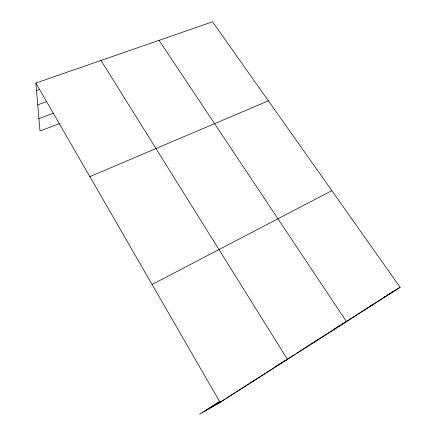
<?xml version="1.0" encoding="UTF-8"?>
<svg xmlns="http://www.w3.org/2000/svg" width="436" height="436" viewBox="0 0 436 436"><rect width="100%" height="100%" fill="white"/><g stroke="black" fill="none" stroke-linecap="round" stroke-linejoin="round"><path stroke-width="0.65" d="M219.608 401.398L199.552 414.2L220.12 402.406L400.134 287.291L212.539 21.8L35.866 83.036L39.987 131.002L59.351 123.65M204.789 411.197L220.229 401.333M210.648 407.834L220.387 401.616M216.85 404.281L224.758 399.223M225.892 398.499L234.928 392.722M236.061 392.002L294.943 354.359M296.082 353.623L312.094 343.394M393.904 291.09L312.667 343.028L317.67 340.026M383.68 297.325L384.814 296.633M386.519 295.592L388.225 294.551M389.359 293.859L400.134 287.291M368.055 307.614L373.925 304.055M334.635 328.755L336.374 327.703M337.529 327.005L346.462 321.61L159.047 40.341M276.653 365.766L278.364 364.747M279.509 364.065L287.433 359.357L101.027 60.451M250.749 382.612L254.668 380.312M152.093 284.495L331.834 190.636M89.86 176.624L268.374 100.814M38.924 118.587L53.481 113.186M37.741 104.858L46.565 101.664M36.51 90.514L39.714 89.391M35.866 83.036L220.12 402.406"/></g></svg>
